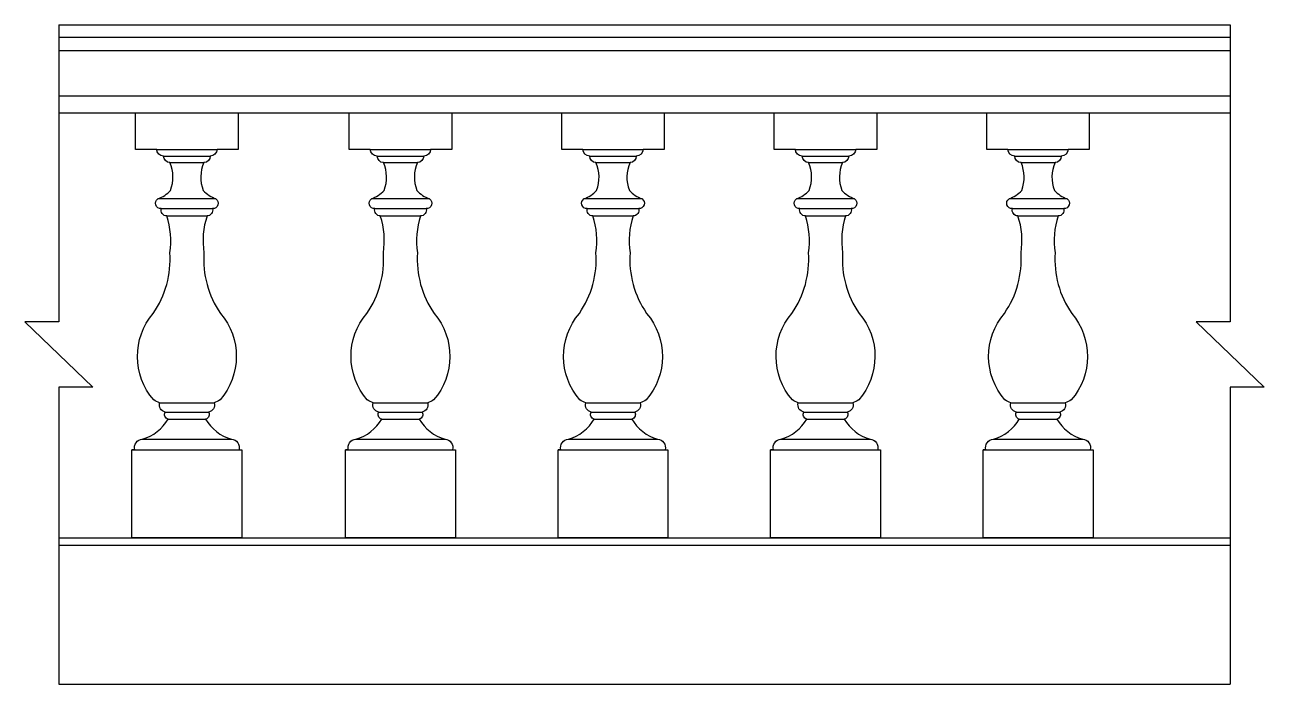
# Model space of a CAD drawing. Header units: metres. Extents: x 2498 to 4189, y 1506 to 2406.
import ezdxf

# ---------------------------------------------------------------- set-up
doc = ezdxf.new("R2010")
doc.units = ezdxf.units.M
for name, color, linetype in [('2', 2, 'Continuous'), ('3', 3, 'Continuous'), ('4', 4, 'Continuous'), ('7', 7, 'Continuous')]:
    doc.layers.add(name, color=color, linetype=linetype)

msp = doc.modelspace()

# ---------------------------------------------------------------- linework, layer by layer
at = {"layer": '2'}
msp.add_line((2544.11, 1505.64), (4142.66, 1505.64), dxfattribs=at)
at = {"layer": '3'}
for p, q in [((2544.11, 2388.64), (4142.66, 2388.64)), ((2544.11, 2370.64), (4142.66, 2370.64)), ((2544.11, 2308.64), (4142.66, 2308.64)), ((2687.23, 2226.46), (2750.73, 2226.46)), ((2695.76, 2217.49), (2742.19, 2217.49)), ((2978.64, 2226.46), (3042.14, 2226.46)), ((2987.18, 2217.49), (3033.61, 2217.49)), ((3268.64, 2226.46), (3332.14, 2226.46)), ((3277.18, 2217.49), (3323.61, 2217.49)), ((3558.64, 2226.46), (3622.14, 2226.46)), ((3567.18, 2217.49), (3613.61, 2217.49)), ((3848.64, 2226.46), (3912.14, 2226.46)), ((3857.18, 2217.49), (3903.61, 2217.49)), ((2691.51, 2144.68), (2746.44, 2144.68)), ((2982.93, 2144.68), (3037.86, 2144.68)), ((3272.93, 2144.68), (3327.86, 2144.68)), ((3562.93, 2144.68), (3617.86, 2144.68)), ((3852.93, 2144.68), (3907.86, 2144.68)), ((2681.8, 1889.56), (2756.16, 1889.56)), ((2973.21, 1889.56), (3047.58, 1889.56)), ((3263.21, 1889.56), (3337.58, 1889.56)), ((3553.21, 1889.56), (3627.58, 1889.56)), ((3843.21, 1889.56), (3917.58, 1889.56)), ((2689.35, 1877.15), (2748.61, 1877.15)), ((2693.38, 1867.53), (2744.58, 1867.53)), ((2980.76, 1877.15), (3040.02, 1877.15)), ((2984.8, 1867.53), (3035.99, 1867.53)), ((3270.76, 1877.15), (3330.02, 1877.15)), ((3274.8, 1867.53), (3325.99, 1867.53)), ((3560.76, 1877.15), (3620.02, 1877.15)), ((3564.8, 1867.53), (3615.99, 1867.53)), ((3850.76, 1877.15), (3910.02, 1877.15)), ((3854.8, 1867.53), (3905.99, 1867.53)), ((2658.11, 1840.22), (2779.85, 1840.22)), ((2949.52, 1840.22), (3071.26, 1840.22)), ((3239.52, 1840.22), (3361.26, 1840.22)), ((3529.52, 1840.22), (3651.26, 1840.22)), ((3819.52, 1840.22), (3941.26, 1840.22)), ((2544.11, 1695.64), (4142.66, 1695.64))]:
    msp.add_line(p, q, dxfattribs=at)
for points in [[(2544.11, 2405.64), (2544.11, 2000.19), (2497.8, 2000.19), (2590.42, 1911.08), (2544.11, 1911.08), (2544.11, 1505.64)], [(4142.66, 2405.64), (4142.66, 2000.19), (4096.35, 2000.19), (4188.97, 1911.08), (4142.66, 1911.08), (4142.66, 1505.64)]]:
    msp.add_lwpolyline(points, dxfattribs=at)
at = {"layer": '4'}
for p, q in [((2544.11, 2405.64), (4142.66, 2405.64)), ((2544.11, 2285.64), (4142.66, 2285.64)), ((2647.78, 1825.64), (2643.98, 1825.64)), ((2939.19, 1825.64), (2935.39, 1825.64)), ((3229.19, 1825.64), (3225.39, 1825.64)), ((3519.19, 1825.64), (3515.39, 1825.64)), ((3809.19, 1825.64), (3805.39, 1825.64)), ((2544.11, 1705.64), (4142.66, 1705.64))]:
    msp.add_line(p, q, dxfattribs=at)
for points in [[(2643.98, 1705.64), (2643.98, 1825.64), (2647.78, 1825.64, -0.46), (2658.11, 1840.22, 0.2), (2693.38, 1867.53, -0.51), (2689.35, 1877.15, -0.45), (2681.8, 1889.56, -0.02), (2673.71, 1893.67, -0.37), (2673.1, 2011.8, 0.17), (2695.7, 2094.59, 0.12), (2691.51, 2144.68, -0.48), (2683.9, 2154.68, -0.75), (2679.36, 2168.15, 0.12), (2696.65, 2179.62, 0.2), (2695.76, 2217.49, -0.4), (2687.23, 2226.46, -0.4), (2677.81, 2235.64), (2649.03, 2235.64), (2649.03, 2285.64), (2788.93, 2285.64), (2788.93, 2235.64), (2760.15, 2235.64, -0.4), (2750.73, 2226.46, -0.4), (2742.19, 2217.49, 0.2), (2741.31, 2179.62, 0.12), (2758.59, 2168.15, -0.75), (2754.05, 2154.68, -0.48), (2746.44, 2144.68, 0.12), (2742.26, 2094.59, 0.17), (2764.86, 2011.8, -0.37), (2764.25, 1893.67, -0.02), (2756.16, 1889.56, -0.45), (2748.61, 1877.15, -0.51), (2744.58, 1867.53, 0.2), (2779.85, 1840.22, -0.46), (2790.18, 1825.64), (2793.98, 1825.64), (2793.98, 1705.64)], [(2935.39, 1705.64), (2935.39, 1825.64), (2939.19, 1825.64, -0.46), (2949.52, 1840.22, 0.2), (2984.8, 1867.53, -0.51), (2980.76, 1877.15, -0.45), (2973.21, 1889.56, -0.02), (2965.12, 1893.67, -0.37), (2964.51, 2011.8, 0.17), (2987.12, 2094.59, 0.12), (2982.93, 2144.68, -0.48), (2975.32, 2154.68, -0.75), (2970.78, 2168.15, 0.12), (2988.06, 2179.62, 0.2), (2987.18, 2217.49, -0.4), (2978.64, 2226.46, -0.4), (2969.22, 2235.64), (2940.44, 2235.64), (2940.44, 2285.64), (3080.34, 2285.64), (3080.34, 2235.64), (3051.57, 2235.64, -0.4), (3042.14, 2226.46, -0.4), (3033.61, 2217.49, 0.2), (3032.72, 2179.62, 0.12), (3050.01, 2168.15, -0.75), (3045.47, 2154.68, -0.48), (3037.86, 2144.68, 0.12), (3033.67, 2094.59, 0.17), (3056.27, 2011.8, -0.37), (3055.66, 1893.67, -0.02), (3047.58, 1889.56, -0.45), (3040.02, 1877.15, -0.51), (3035.99, 1867.53, 0.2), (3071.26, 1840.22, -0.46), (3081.59, 1825.64), (3085.39, 1825.64), (3085.39, 1705.64)], [(3225.39, 1705.64), (3225.39, 1825.64), (3229.19, 1825.64, -0.46), (3239.52, 1840.22, 0.2), (3274.8, 1867.53, -0.51), (3270.76, 1877.15, -0.45), (3263.21, 1889.56, -0.02), (3255.12, 1893.67, -0.37), (3254.51, 2011.8, 0.17), (3277.12, 2094.59, 0.12), (3272.93, 2144.68, -0.48), (3265.32, 2154.68, -0.75), (3260.78, 2168.15, 0.12), (3278.06, 2179.62, 0.2), (3277.18, 2217.49, -0.4), (3268.64, 2226.46, -0.4), (3259.22, 2235.64), (3230.44, 2235.64), (3230.44, 2285.64), (3370.34, 2285.64), (3370.34, 2235.64), (3341.57, 2235.64, -0.4), (3332.14, 2226.46, -0.4), (3323.61, 2217.49, 0.2), (3322.72, 2179.62, 0.12), (3340.01, 2168.15, -0.75), (3335.47, 2154.68, -0.48), (3327.86, 2144.68, 0.12), (3323.67, 2094.59, 0.17), (3346.27, 2011.8, -0.37), (3345.66, 1893.67, -0.02), (3337.58, 1889.56, -0.45), (3330.02, 1877.15, -0.51), (3325.99, 1867.53, 0.2), (3361.26, 1840.22, -0.46), (3371.59, 1825.64), (3375.39, 1825.64), (3375.39, 1705.64)], [(3515.39, 1705.64), (3515.39, 1825.64), (3519.19, 1825.64, -0.46), (3529.52, 1840.22, 0.2), (3564.8, 1867.53, -0.51), (3560.76, 1877.15, -0.45), (3553.21, 1889.56, -0.02), (3545.12, 1893.67, -0.37), (3544.51, 2011.8, 0.17), (3567.12, 2094.59, 0.12), (3562.93, 2144.68, -0.48), (3555.32, 2154.68, -0.75), (3550.78, 2168.15, 0.12), (3568.06, 2179.62, 0.2), (3567.18, 2217.49, -0.4), (3558.64, 2226.46, -0.4), (3549.22, 2235.64), (3520.44, 2235.64), (3520.44, 2285.64), (3660.34, 2285.64), (3660.34, 2235.64), (3631.57, 2235.64, -0.4), (3622.14, 2226.46, -0.4), (3613.61, 2217.49, 0.2), (3612.72, 2179.62, 0.12), (3630.01, 2168.15, -0.75), (3625.47, 2154.68, -0.48), (3617.86, 2144.68, 0.12), (3613.67, 2094.59, 0.17), (3636.27, 2011.8, -0.37), (3635.66, 1893.67, -0.02), (3627.58, 1889.56, -0.45), (3620.02, 1877.15, -0.51), (3615.99, 1867.53, 0.2), (3651.26, 1840.22, -0.46), (3661.59, 1825.64), (3665.39, 1825.64), (3665.39, 1705.64)], [(3805.39, 1705.64), (3805.39, 1825.64), (3809.19, 1825.64, -0.46), (3819.52, 1840.22, 0.2), (3854.8, 1867.53, -0.51), (3850.76, 1877.15, -0.45), (3843.21, 1889.56, -0.02), (3835.12, 1893.67, -0.37), (3834.51, 2011.8, 0.17), (3857.12, 2094.59, 0.12), (3852.93, 2144.68, -0.48), (3845.32, 2154.68, -0.75), (3840.78, 2168.15, 0.12), (3858.06, 2179.62, 0.2), (3857.18, 2217.49, -0.4), (3848.64, 2226.46, -0.4), (3839.22, 2235.64), (3810.44, 2235.64), (3810.44, 2285.64), (3950.34, 2285.64), (3950.34, 2235.64), (3921.57, 2235.64, -0.4), (3912.14, 2226.46, -0.4), (3903.61, 2217.49, 0.2), (3902.72, 2179.62, 0.12), (3920.01, 2168.15, -0.75), (3915.47, 2154.68, -0.48), (3907.86, 2144.68, 0.12), (3903.67, 2094.59, 0.17), (3926.27, 2011.8, -0.37), (3925.66, 1893.67, -0.02), (3917.58, 1889.56, -0.45), (3910.02, 1877.15, -0.51), (3905.99, 1867.53, 0.2), (3941.26, 1840.22, -0.46), (3951.59, 1825.64), (3955.39, 1825.64), (3955.39, 1705.64)]]:
    msp.add_lwpolyline(points, format="xyb", close=True, dxfattribs=at)
at = {"layer": '7'}
for p, q in [((2677.81, 2235.64), (2760.15, 2235.64)), ((2969.22, 2235.64), (3051.57, 2235.64)), ((3259.22, 2235.64), (3341.57, 2235.64)), ((3549.22, 2235.64), (3631.57, 2235.64)), ((3839.22, 2235.64), (3921.57, 2235.64)), ((2758.59, 2168.15), (2679.36, 2168.15)), ((3050.01, 2168.15), (2970.78, 2168.15)), ((3340.01, 2168.15), (3260.78, 2168.15)), ((3630.01, 2168.15), (3550.78, 2168.15)), ((3920.01, 2168.15), (3840.78, 2168.15)), ((2683.9, 2154.68), (2754.31, 2154.68)), ((2975.32, 2154.68), (3045.73, 2154.68)), ((3265.32, 2154.68), (3335.73, 2154.68)), ((3555.32, 2154.68), (3625.73, 2154.68)), ((3845.32, 2154.68), (3915.73, 2154.68)), ((2647.78, 1825.64), (2790.18, 1825.64)), ((2939.19, 1825.64), (3081.59, 1825.64)), ((3229.19, 1825.64), (3371.59, 1825.64)), ((3519.19, 1825.64), (3661.59, 1825.64)), ((3809.19, 1825.64), (3951.59, 1825.64))]:
    msp.add_line(p, q, dxfattribs=at)

doc.saveas('drawing.dxf')
